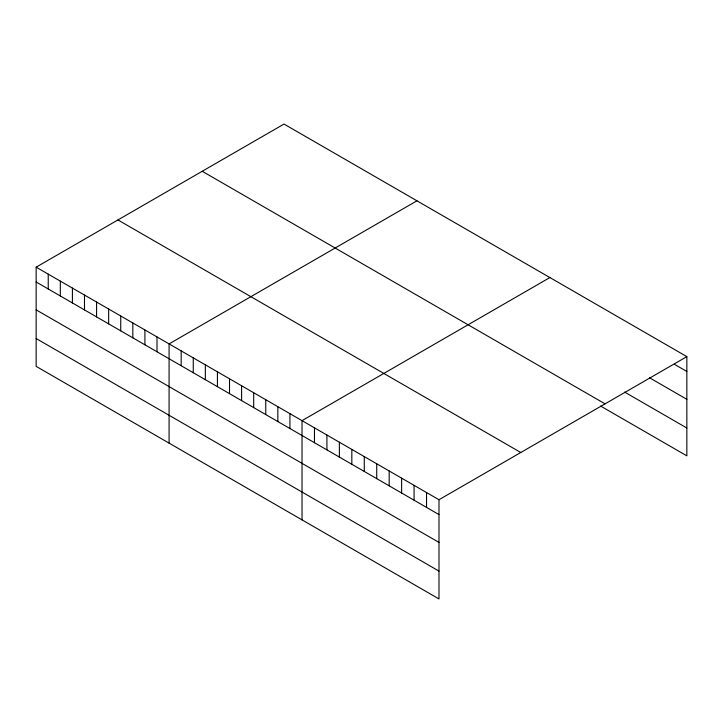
<?xml version="1.0" encoding="UTF-8"?>
<svg xmlns="http://www.w3.org/2000/svg" width="723" height="723" viewBox="0 0 723 723"><rect width="100%" height="100%" fill="white"/><g stroke="black" fill="none" stroke-linecap="round" stroke-linejoin="round"><path stroke-width="1.08" d="M36.15 267.158L438.988 499.729L438.988 598.942L36.15 366.371L36.15 267.158L284.012 124.058L686.85 356.629L686.85 455.842L600.65 406.073M416.954 200.804L169.083 343.904L169.083 443.118M549.887 277.551L302.024 420.659L302.024 519.873M438.988 499.729L686.85 356.629M674.396 364.293L686.85 371.477M649.498 377.758L686.85 399.322M624.591 392.056L686.85 428.007M202.223 171.279L605.052 403.85M117.948 219.937L520.777 452.508M36.15 282.006L438.988 514.586M36.15 309.851L438.988 542.422M36.15 338.536L438.988 571.107M426.534 492.544L426.534 507.392M414.08 485.359L414.08 500.208M401.627 478.165L401.627 493.023M389.182 470.98L389.182 485.829M376.728 463.786L376.728 478.644M364.275 456.602L364.275 471.45M351.83 449.408L351.83 464.265M339.376 442.223L339.376 457.072M326.923 435.038L326.923 449.887M314.469 427.844L314.469 442.702M289.932 413.683L289.932 428.531M277.849 406.706L277.849 421.554M265.766 399.729L265.766 414.577M253.683 392.752L253.683 407.6M241.599 385.775L241.599 400.623M229.507 378.798L229.507 393.646M217.424 371.821L217.424 386.669M205.341 364.835L205.341 379.692M193.258 357.858L193.258 372.716M181.175 350.881L181.175 365.739M156.999 336.927L156.999 351.785M144.916 329.95L144.916 344.808M132.833 322.973L132.833 337.831M120.741 315.996L120.741 330.854M108.658 309.019L108.658 323.877M96.575 302.042L96.575 316.9M84.492 295.065L84.492 309.923M72.408 288.088L72.408 302.946M60.316 281.111L60.316 295.969M48.233 274.134L48.233 288.983"/></g></svg>
